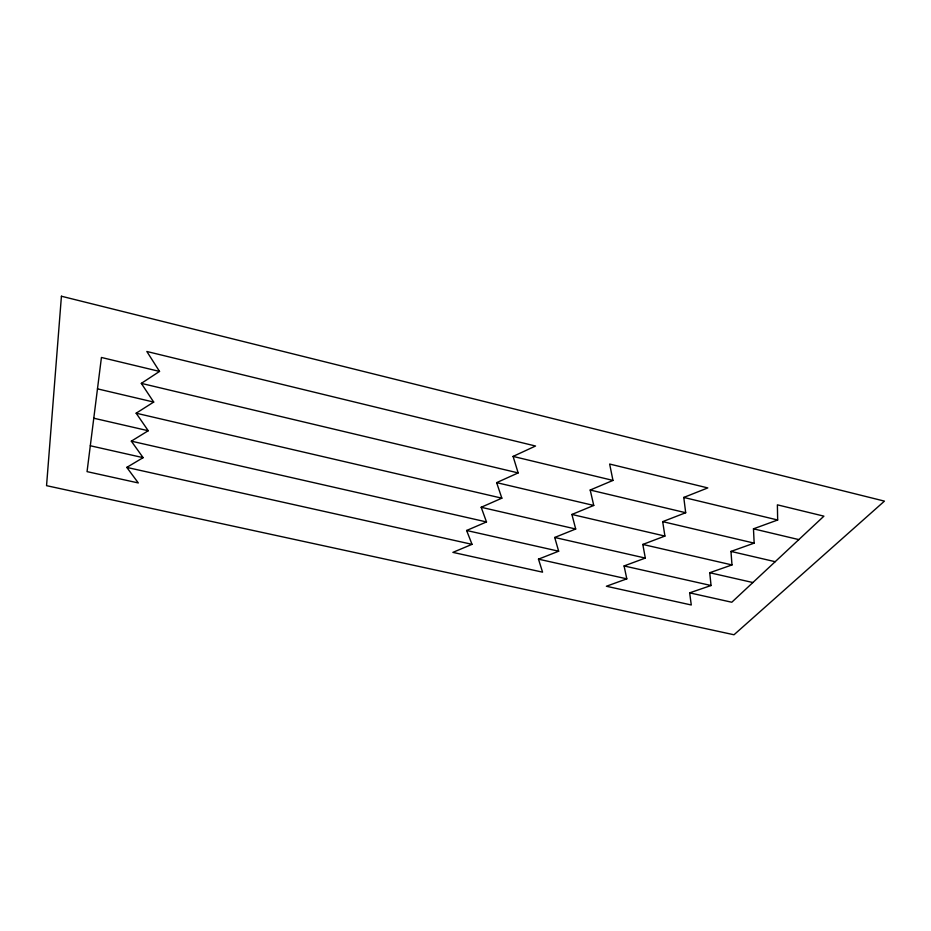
<?xml version="1.0" encoding="UTF-8"?>
<svg xmlns="http://www.w3.org/2000/svg" width="931" height="931" viewBox="0 0 931 931"><rect width="100%" height="100%" fill="white"/><g stroke="black" fill="none" stroke-linecap="round" stroke-linejoin="round"><path stroke-width="1.4" d="M159.527 371.422L101.432 357.469L87.049 471.633L138.3 482.945L126.791 467.397L143.118 457.656L131.329 441.154L148.238 430.739L136.159 413.201L153.696 402.064L141.326 383.374L159.527 371.422L146.842 351.487L535.534 446.019L513.086 456.411L518.16 472.913L496.642 482.63L501.844 498.178L481.176 507.279L486.494 521.942L466.617 530.484L472.029 544.344L452.885 552.374L542.575 572.169L538.479 559.159L558.658 551.21L554.713 537.466L575.695 529.006L571.913 514.459L593.757 505.452L590.196 490.032L612.97 480.419L609.642 464.045L707.793 487.914L683.773 497.433L685.693 512.725L662.686 521.639L664.909 536.07L642.821 544.437L645.311 558.076L624.084 565.943L626.807 578.849L606.384 586.251L691.279 604.987L689.65 592.849L711.063 585.518L709.725 572.728L731.987 564.931L730.963 551.42L754.157 543.134L753.47 528.831L777.664 519.998L777.385 504.835L823.923 516.158L731.789 602.241L689.65 592.849M126.791 467.397L472.029 544.344M538.479 559.159L626.807 578.849M90.307 445.763L143.118 457.656M466.617 530.484L558.658 551.21M624.084 565.943L711.063 585.518M131.329 441.154L486.494 521.942M554.713 537.466L645.311 558.076M709.725 572.728L752.876 582.538M93.775 418.217L148.238 430.739M481.176 507.279L575.695 529.006M642.821 544.437L731.987 564.931M136.159 413.201L501.844 498.178M571.913 514.459L664.909 536.07M730.963 551.42L775.186 561.696M97.476 388.855L153.696 402.064M496.642 482.63L593.757 505.452M662.686 521.639L754.157 543.134M141.326 383.374L518.16 472.913M590.196 490.032L685.693 512.725M753.47 528.831L798.833 539.608M513.086 456.411L612.97 480.419M683.773 497.433L777.664 519.998M61.423 296.233L46.55 485.668L734 634.767L884.45 501.122L61.423 296.233"/></g></svg>
